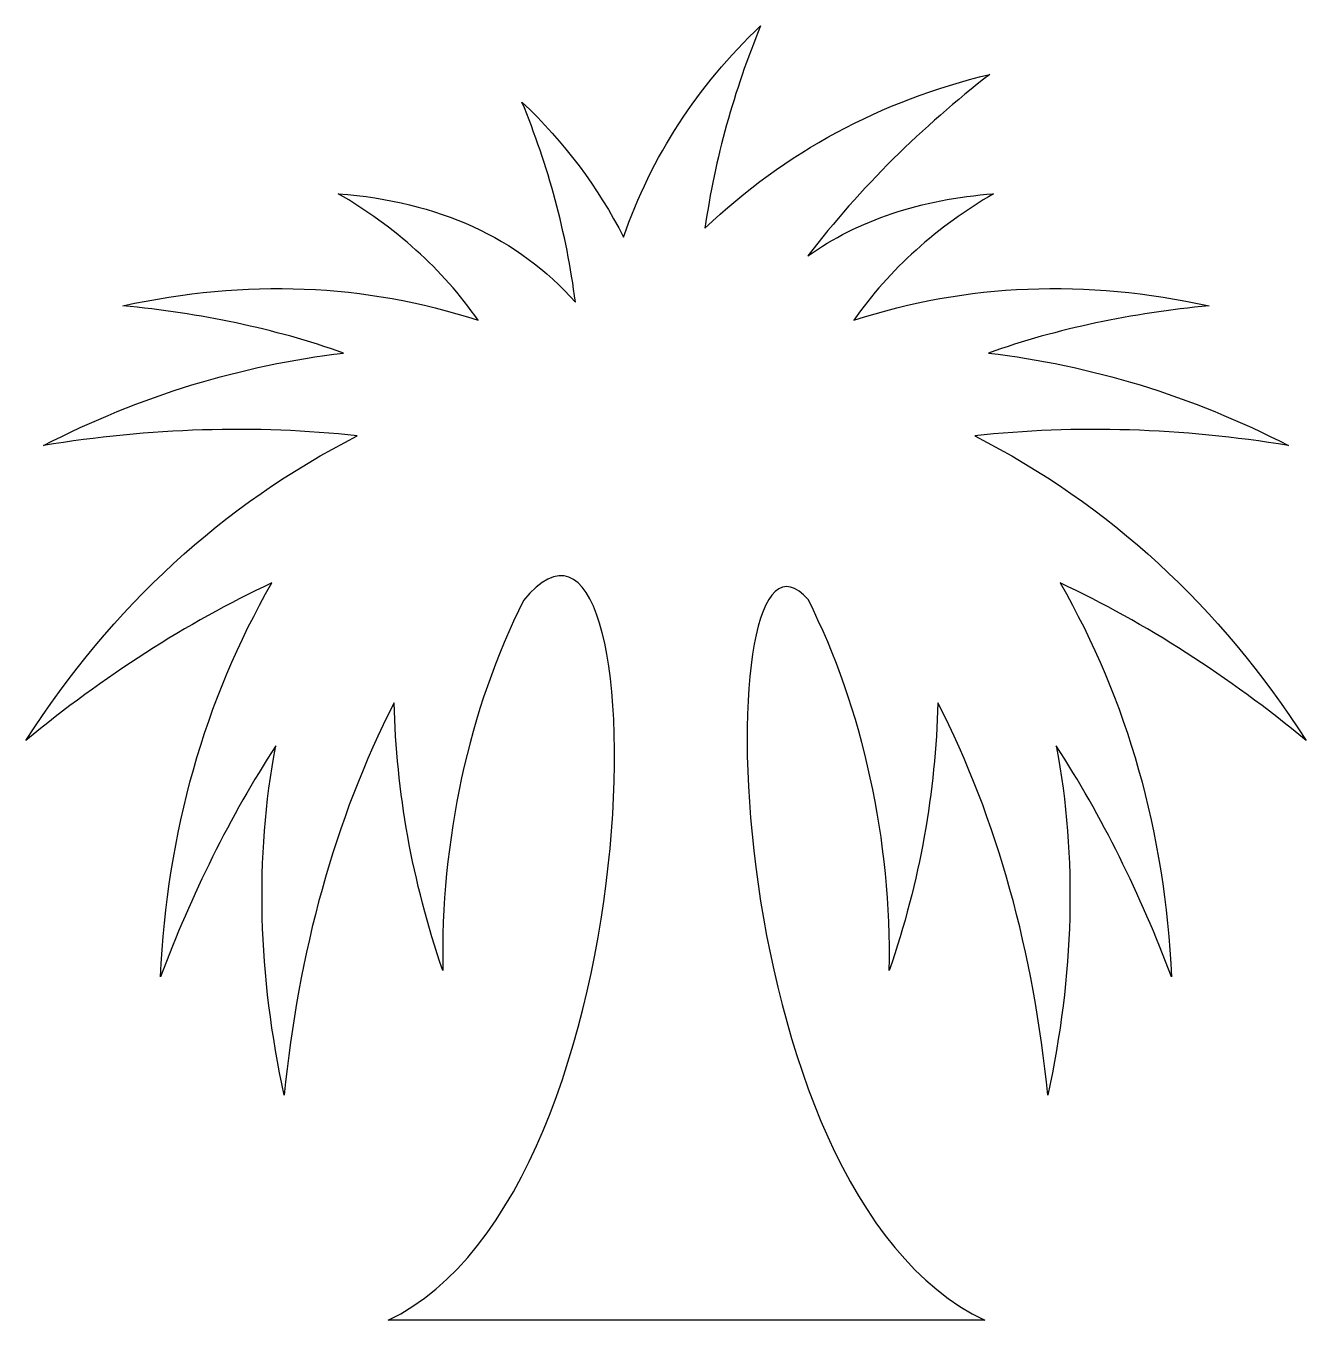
# Model space of a CAD drawing. Header units: centimetres. Extents: x -10 to 9.9, y -10 to 10.1.
import ezdxf

# ---------------------------------------------------------------- set-up
doc = ezdxf.new("R2010")
doc.units = ezdxf.units.CM
doc.header["$MEASUREMENT"] = 0
doc.layers.add('Layer 1', color=7, linetype='Continuous')

msp = doc.modelspace()

# ---------------------------------------------------------------- linework, layer by layer
at = {"layer": 'Layer 1'}
msp.add_open_spline([(1.38627, 10.09526), (0.40199, 9.1604), (-0.30994, 8.06614), (-0.74321, 6.81012), (-0.74321, 6.81012), (-1.13765, 7.5874), (-1.66475, 8.28781), (-2.32189, 8.91194), (-2.32189, 8.91194), (-1.91682, 7.92669), (-1.62633, 6.87628), (-1.49169, 5.80079), (-1.49169, 5.80079), (-2.3827, 6.80734), (-3.61518, 7.36396), (-5.17481, 7.48751), (-5.17481, 7.48751), (-4.3056, 6.97702), (-3.55122, 6.3179), (-3.00316, 5.52004), (-3.00316, 5.52004), (-4.7662, 6.09669), (-6.60253, 6.16234), (-8.52185, 5.74539), (-8.52185, 5.74539), (-7.32453, 5.62867), (-6.16694, 5.39329), (-5.09444, 5.01006), (-5.09444, 5.01006), (-6.67844, 4.82085), (-8.23562, 4.35603), (-9.75653, 3.57243), (-9.75653, 3.57243), (-8.10253, 3.84749), (-6.4471, 3.89459), (-4.87959, 3.72394), (-4.87959, 3.72394), (-6.96787, 2.6573), (-8.68567, 1.07988), (-10.02931, -1.00941), (-10.02931, -1.00941), (-8.82719, -0.02049), (-7.53992, 0.8141), (-6.20653, 1.4376), (-6.20653, 1.4376), (-7.26031, -0.3884), (-7.83042, -2.44), (-7.93803, -4.68595), (-7.93803, -4.68595), (-7.46006, -3.41151), (-6.85305, -2.1837), (-6.14716, -1.09375), (-6.14716, -1.09375), (-6.47523, -2.84026), (-6.41969, -4.66268), (-6.01543, -6.52423), (-6.01543, -6.52423), (-5.80164, -4.32614), (-5.23338, -2.22921), (-4.30763, -0.42826), (-4.30763, -0.42826), (-4.2728, -1.80816), (-4.03059, -3.18984), (-3.55126, -4.58708), (-3.55126, -4.58708), (-3.59039, -2.58098), (-3.14872, -0.52926), (-2.29929, 1.16484), (-2.29929, 1.16484), (-0.11963, 3.81522), (-0.18697, -8.03537), (-4.39985, -10.02021), (-4.39985, -10.02021), (-4.39985, -10.02021), (4.86914, -10.02021), (4.86914, -10.02021), (4.86914, -10.02021), (0.63484, -8.02524), (0.5309, 3.02251), (2.12822, 1.17277), (2.12822, 1.17277), (2.98014, -0.52293), (3.42455, -2.57786), (3.38525, -4.58712), (3.38525, -4.58712), (3.86462, -3.18988), (4.10548, -1.80825), (4.14039, -0.42835), (4.14039, -0.42835), (5.0661, -2.22934), (5.6344, -4.32623), (5.84819, -6.52428), (5.84819, -6.52428), (6.25245, -4.66269), (6.30795, -2.84028), (5.97996, -1.09376), (5.97996, -1.09376), (6.68585, -2.18368), (7.29282, -3.41152), (7.77075, -4.68596), (7.77075, -4.68596), (7.66314, -2.44001), (7.09311, -0.38841), (6.03933, 1.43767), (6.03933, 1.43767), (7.37268, 0.81409), (8.65994, -0.0205), (9.86207, -1.00942), (9.86207, -1.00942), (8.51843, 1.07988), (6.80068, 2.6573), (4.71231, 3.72393), (4.71231, 3.72393), (6.27982, 3.89454), (7.93521, 3.84748), (9.58929, 3.57238), (9.58929, 3.57238), (8.06829, 4.35586), (6.5112, 4.82076), (4.92712, 5.01001), (4.92712, 5.01001), (5.99966, 5.39323), (7.15726, 5.62861), (8.35453, 5.74529), (8.35453, 5.74529), (6.43525, 6.16225), (4.59897, 6.09655), (2.83584, 5.51994), (2.83584, 5.51994), (3.38394, 6.31776), (4.13832, 6.97693), (5.00749, 7.48733), (5.00749, 7.48733), (3.86904, 7.39722), (2.90449, 7.07716), (2.12025, 6.51882), (2.12025, 6.51882), (2.93717, 7.58702), (3.90168, 8.53403), (4.9482, 9.34142), (4.9482, 9.34142), (3.25064, 8.93311), (1.77283, 8.14005), (0.52183, 6.95109), (0.52183, 6.95109), (0.67604, 8.03708), (0.97615, 9.09757), (1.38627, 10.09522), (1.38627, 10.09522), (1.38627, 10.09522), (1.38627, 10.09526), (1.38627, 10.09526)], degree=3, knots=[0, 0, 0, 0, 0.02564103, 0.02564103, 0.02564103, 0.02564103, 0.05128205, 0.05128205, 0.05128205, 0.05128205, 0.07692308, 0.07692308, 0.07692308, 0.07692308, 0.1025641, 0.1025641, 0.1025641, 0.1025641, 0.12820513, 0.12820513, 0.12820513, 0.12820513, 0.15384615, 0.15384615, 0.15384615, 0.15384615, 0.17948718, 0.17948718, 0.17948718, 0.17948718, 0.20512821, 0.20512821, 0.20512821, 0.20512821, 0.23076923, 0.23076923, 0.23076923, 0.23076923, 0.25641026, 0.25641026, 0.25641026, 0.25641026, 0.28205128, 0.28205128, 0.28205128, 0.28205128, 0.30769231, 0.30769231, 0.30769231, 0.30769231, 0.33333333, 0.33333333, 0.33333333, 0.33333333, 0.35897436, 0.35897436, 0.35897436, 0.35897436, 0.38461538, 0.38461538, 0.38461538, 0.38461538, 0.41025641, 0.41025641, 0.41025641, 0.41025641, 0.43589744, 0.43589744, 0.43589744, 0.43589744, 0.46153846, 0.46153846, 0.46153846, 0.46153846, 0.48717949, 0.48717949, 0.48717949, 0.48717949, 0.51282051, 0.51282051, 0.51282051, 0.51282051, 0.53846154, 0.53846154, 0.53846154, 0.53846154, 0.56410256, 0.56410256, 0.56410256, 0.56410256, 0.58974359, 0.58974359, 0.58974359, 0.58974359, 0.61538462, 0.61538462, 0.61538462, 0.61538462, 0.64102564, 0.64102564, 0.64102564, 0.64102564, 0.66666667, 0.66666667, 0.66666667, 0.66666667, 0.69230769, 0.69230769, 0.69230769, 0.69230769, 0.71794872, 0.71794872, 0.71794872, 0.71794872, 0.74358974, 0.74358974, 0.74358974, 0.74358974, 0.76923077, 0.76923077, 0.76923077, 0.76923077, 0.79487179, 0.79487179, 0.79487179, 0.79487179, 0.82051282, 0.82051282, 0.82051282, 0.82051282, 0.84615385, 0.84615385, 0.84615385, 0.84615385, 0.87179487, 0.87179487, 0.87179487, 0.87179487, 0.8974359, 0.8974359, 0.8974359, 0.8974359, 0.92307692, 0.92307692, 0.92307692, 0.92307692, 0.94871795, 0.94871795, 0.94871795, 0.94871795, 1, 1, 1, 1], dxfattribs=at)

doc.saveas('drawing.dxf')
